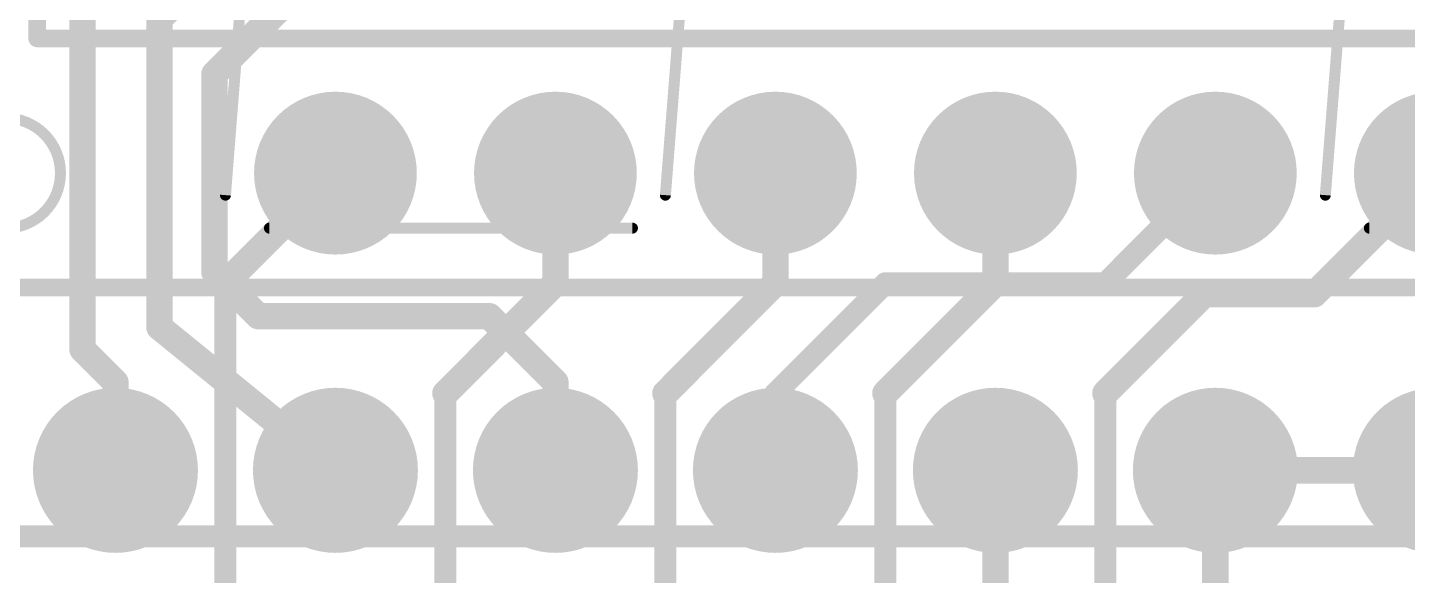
# Model space of a CAD drawing. Extents: x -33 to 32.5, y -8.9 to 49.7.
# Drawn here: x -12.44 to 3.49, y 30.92 to 37.24 of the extents above; entities that cross this region are included whole.
import ezdxf

# ---------------------------------------------------------------- set-up
doc = ezdxf.new("R2010")
doc.units = 0
for name, color, linetype in [('1', 12, 'CONTINUOUS'), ('16', 132, 'CONTINUOUS'), ('17', 110, 'CONTINUOUS'), ('21', 41, 'CONTINUOUS'), ('51', 53, 'CONTINUOUS')]:
    doc.layers.add(name, color=color, linetype=linetype)

# ---------------------------------------------------------------- blocks, each defined once
blk = doc.blocks.new('ROUNDP')
at = {"const_width": 0.5}
blk.add_lwpolyline([(0, -0.25, 1), (0, 0.25, 1), (0, -0.25)], format="xyb", dxfattribs=at)

msp = doc.modelspace()

# ---------------------------------------------------------------- linework, layer by layer
at = {"layer": '1'}
for points, const_width in [([(-10.922, 37.338), (-8.89, 39.37)], 0.3048), ([(-10.287, 36.703), (-8.89, 38.1)], 0.3048), ([(-11.811, 33.528), (-11.811, 37.719)], 0.3048), ([(-10.922, 33.782), (-10.922, 37.338)], 0.3048), ([(-10.287, 34.417), (-10.287, 36.703)], 0.3048), ([(0, 34.29), (1.27, 35.56)], 0.254), ([(-10.287, 34.417), (-9.779, 33.909)], 0.3048), ([(-3.81, 33.02), (-2.54, 34.29)], 0.254), ([(-2.54, 34.29), (0, 34.29)], 0.254), ([(-9.779, 33.909), (-7.112, 33.909)], 0.3048), ([(-7.112, 33.909), (-6.35, 33.147)], 0.3048), ([(-8.89, 32.131), (-10.922, 33.782)], 0.3048), ([(-11.43, 33.147), (-11.811, 33.528)], 0.3048), ([(-11.43, 32.131), (-11.43, 33.147)], 0.3048), ([(-6.35, 33.147), (-6.35, 32.131)], 0.3048), ([(-3.81, 32.131), (-3.81, 33.02)], 0.254), ([(-1.27, 29.21), (-1.27, 32.131)], 0.3048), ([(1.27, 32.131), (3.81, 32.131)], 0.3048)]:
    msp.add_lwpolyline(points, dxfattribs=dict(at, const_width=const_width))
for points, const_width in [([(-10.9759, 37.3919, 1), (-10.8681, 37.2841)], 0.1524), ([(-10.2108, 36.703, 1), (-10.3632, 36.703)], 0.1524), ([(-10.3409, 36.7569, 1), (-10.2331, 36.6491)], 0.1524), ([(1.3149, 35.5151, 1), (1.2251, 35.6049)], 0.127), ([(-10.2331, 34.4709, 1), (-10.3409, 34.3631)], 0.1524), ([(-10.3632, 34.417, 1), (-10.2108, 34.417)], 0.1524), ([(-2.54, 34.3535, 1), (-2.54, 34.2265)], 0.127), ([(-2.4951, 34.2451, 1), (-2.5849, 34.3349)], 0.127), ([(0, 34.2265, 1), (0, 34.3535)], 0.127), ([(-0.0449, 34.3349, 1), (0.0449, 34.2451)], 0.127), ([(-9.779, 33.9852, 1), (-9.779, 33.8328)], 0.1524), ([(-9.8329, 33.8551, 1), (-9.7251, 33.9629)], 0.1524), ([(-7.0581, 33.9629, 1), (-7.1659, 33.8551)], 0.1524), ([(-7.112, 33.8328, 1), (-7.112, 33.9852)], 0.1524), ([(-10.8739, 33.8411, 1), (-10.9701, 33.7229)], 0.1524), ([(-10.9982, 33.782, 1), (-10.8458, 33.782)], 0.1524), ([(-11.7571, 33.5819, 1), (-11.8649, 33.4741)], 0.1524), ([(-11.8872, 33.528, 1), (-11.7348, 33.528)], 0.1524), ([(-11.3538, 33.147, 1), (-11.5062, 33.147)], 0.1524), ([(-6.2738, 33.147, 1), (-6.4262, 33.147)], 0.1524), ([(-11.4839, 33.0931, 1), (-11.3761, 33.2009)], 0.1524), ([(-6.4039, 33.0931, 1), (-6.2961, 33.2009)], 0.1524), ([(-3.7465, 33.02, 1), (-3.8735, 33.02)], 0.127), ([(-3.8549, 33.0649, 1), (-3.7651, 32.9751)], 0.127), ([(-11.5062, 32.131, 1), (-11.3538, 32.131)], 0.1524), ([(-8.9381, 32.0719, 1), (-8.8419, 32.1901)], 0.1524), ([(-6.4262, 32.131, 1), (-6.2738, 32.131)], 0.1524), ([(-3.8735, 32.131, 1), (-3.7465, 32.131)], 0.127), ([(-1.1938, 32.131, 1), (-1.3462, 32.131)], 0.1524), ([(1.27, 32.2072, 1), (1.27, 32.0548)], 0.1524)]:
    msp.add_lwpolyline(points, format="xyb", dxfattribs=dict(at, const_width=const_width))
at = {"layer": '16'}
for points, const_width in [([(-10.16, 34.29), (-8.89, 35.56)], 0.3048), ([(-6.35, 34.29), (-6.35, 35.56)], 0.3048), ([(-3.81, 34.29), (-3.81, 35.56)], 0.3048), ([(-1.27, 34.29), (-1.27, 35.56)], 0.3048), ([(2.413, 34.163), (3.81, 35.56)], 0.3048), ([(-10.16, 29.21), (-10.16, 34.29)], 0.254), ([(-7.62, 33.02), (-6.35, 34.29)], 0.3048), ([(-5.08, 33.02), (-3.81, 34.29)], 0.3048), ([(-2.54, 33.02), (-1.27, 34.29)], 0.3048), ([(0, 33.02), (1.143, 34.163)], 0.3048), ([(1.143, 34.163), (2.413, 34.163)], 0.3048), ([(-7.62, 29.21), (-7.62, 33.02)], 0.254), ([(-5.08, 29.21), (-5.08, 33.02)], 0.254), ([(-2.54, 29.21), (-2.54, 33.02)], 0.254), ([(0, 29.21), (0, 33.02)], 0.254), ([(1.27, 27.94), (1.27, 32.131)], 0.3048)]:
    msp.add_lwpolyline(points, dxfattribs=dict(at, const_width=const_width))
for points, const_width in [([(-8.8361, 35.5061, 1), (-8.9439, 35.6139)], 0.1524), ([(-6.2738, 35.56, 1), (-6.4262, 35.56)], 0.1524), ([(-3.7338, 35.56, 1), (-3.8862, 35.56)], 0.1524), ([(-1.1938, 35.56, 1), (-1.3462, 35.56)], 0.1524), ([(-10.2139, 34.3439, 1), (-10.1061, 34.2361)], 0.1524), ([(-10.0965, 34.29, 1), (-10.2235, 34.29)], 0.127), ([(-6.2961, 34.2361, 1), (-6.4039, 34.3439)], 0.1524), ([(-3.7561, 34.2361, 1), (-3.8639, 34.3439)], 0.1524), ([(-1.2161, 34.2361, 1), (-1.3239, 34.3439)], 0.1524), ([(-6.4262, 34.29, 1), (-6.2738, 34.29)], 0.1524), ([(-3.8862, 34.29, 1), (-3.7338, 34.29)], 0.1524), ([(-1.3462, 34.29, 1), (-1.1938, 34.29)], 0.1524), ([(1.143, 34.2392, 1), (1.143, 34.0868)], 0.1524), ([(1.1969, 34.1091, 1), (1.0891, 34.2169)], 0.1524), ([(2.3591, 34.2169, 1), (2.4669, 34.1091)], 0.1524), ([(2.413, 34.0868, 1), (2.413, 34.2392)], 0.1524), ([(-7.6739, 33.0739, 1), (-7.5661, 32.9661)], 0.1524), ([(-7.5565, 33.02, 1), (-7.6835, 33.02)], 0.127), ([(-5.1339, 33.0739, 1), (-5.0261, 32.9661)], 0.1524), ([(-5.0165, 33.02, 1), (-5.1435, 33.02)], 0.127), ([(-2.5939, 33.0739, 1), (-2.4861, 32.9661)], 0.1524), ([(-2.4765, 33.02, 1), (-2.6035, 33.02)], 0.127), ([(-0.0539, 33.0739, 1), (0.0539, 32.9661)], 0.1524), ([(0.0635, 33.02, 1), (-0.0635, 33.02)], 0.127), ([(1.3462, 32.131, 1), (1.1938, 32.131)], 0.1524)]:
    msp.add_lwpolyline(points, format="xyb", dxfattribs=dict(at, const_width=const_width))
at = {"layer": '21'}
for points, const_width in [([(-12.3343, 37.1145), (-12.3343, 44.0995)], 0.2032), ([(12.4307, 37.1145), (-12.3343, 37.1145)], 0.2032), ([(-20.09, 34.24), (20.09, 34.24)], 0.2032), ([(-18.415, 31.369), (18.415, 31.369)], 0.254)]:
    msp.add_lwpolyline(points, dxfattribs=dict(at, const_width=const_width))
at = {"layer": '21', "const_width": 0.1016}
for points in [[(-12.3343, 37.1653, 1), (-12.3343, 37.0637)], [(-12.3851, 37.1145, 1), (-12.2835, 37.1145)]]:
    msp.add_lwpolyline(points, format="xyb", dxfattribs=at)
at = {"layer": '51', "const_width": 0.127}
for points in [[(-9.779, 40.132), (-10.16, 35.306)], [(-4.699, 40.132), (-5.08, 35.306)], [(2.921, 40.132), (2.54, 35.306)], [(-9.652, 34.925), (-5.461, 34.925)], [(3.048, 34.925), (7.239, 34.925)], [(-20.09, 34.24), (20.09, 34.24)]]:
    msp.add_lwpolyline(points, dxfattribs=at)
at = {"layer": '51'}
for points, const_width in [([(-12.7, 34.925, 1), (-12.7, 36.195, 1), (-12.7, 34.925)], 0.127), ([(-3.81, 34.925, 1), (-3.81, 36.195, 1), (-3.81, 34.925)], 0.127), ([(-10.1917, 35.3085, 1), (-10.1283, 35.3035)], 0.0635), ([(-5.1117, 35.3085, 1), (-5.0483, 35.3035)], 0.0635), ([(2.5083, 35.3085, 1), (2.5717, 35.3035)], 0.0635), ([(-9.652, 34.9568, 1), (-9.652, 34.8933)], 0.0635), ([(-5.461, 34.8933, 1), (-5.461, 34.9568)], 0.0635), ([(3.048, 34.9568, 1), (3.048, 34.8933)], 0.0635)]:
    msp.add_lwpolyline(points, format="xyb", dxfattribs=dict(at, const_width=const_width))

# ---------------------------------------------------------------- block references
at = {"layer": '17', "xscale": 1.8796, "yscale": 1.8796}
for p in [(-8.89, 35.56), (-8.89, 35.56), (-6.35, 35.56), (-6.35, 35.56), (-3.81, 35.56), (-3.81, 35.56), (-1.27, 35.56), (-1.27, 35.56), (1.27, 35.56), (1.27, 35.56), (3.81, 35.56), (3.81, 35.56)]:
    msp.add_blockref('ROUNDP', p, dxfattribs=at)
at = {"layer": '17', "xscale": 1.905, "yscale": 1.905, "rotation": 90}
for p in [(-11.43, 32.131), (-11.43, 32.131), (-8.89, 32.131), (-8.89, 32.131), (-6.35, 32.131), (-6.35, 32.131), (-3.81, 32.131), (-3.81, 32.131), (-1.27, 32.131), (-1.27, 32.131), (1.27, 32.131), (1.27, 32.131), (3.81, 32.131), (3.81, 32.131)]:
    msp.add_blockref('ROUNDP', p, dxfattribs=at)

doc.saveas('drawing.dxf')
